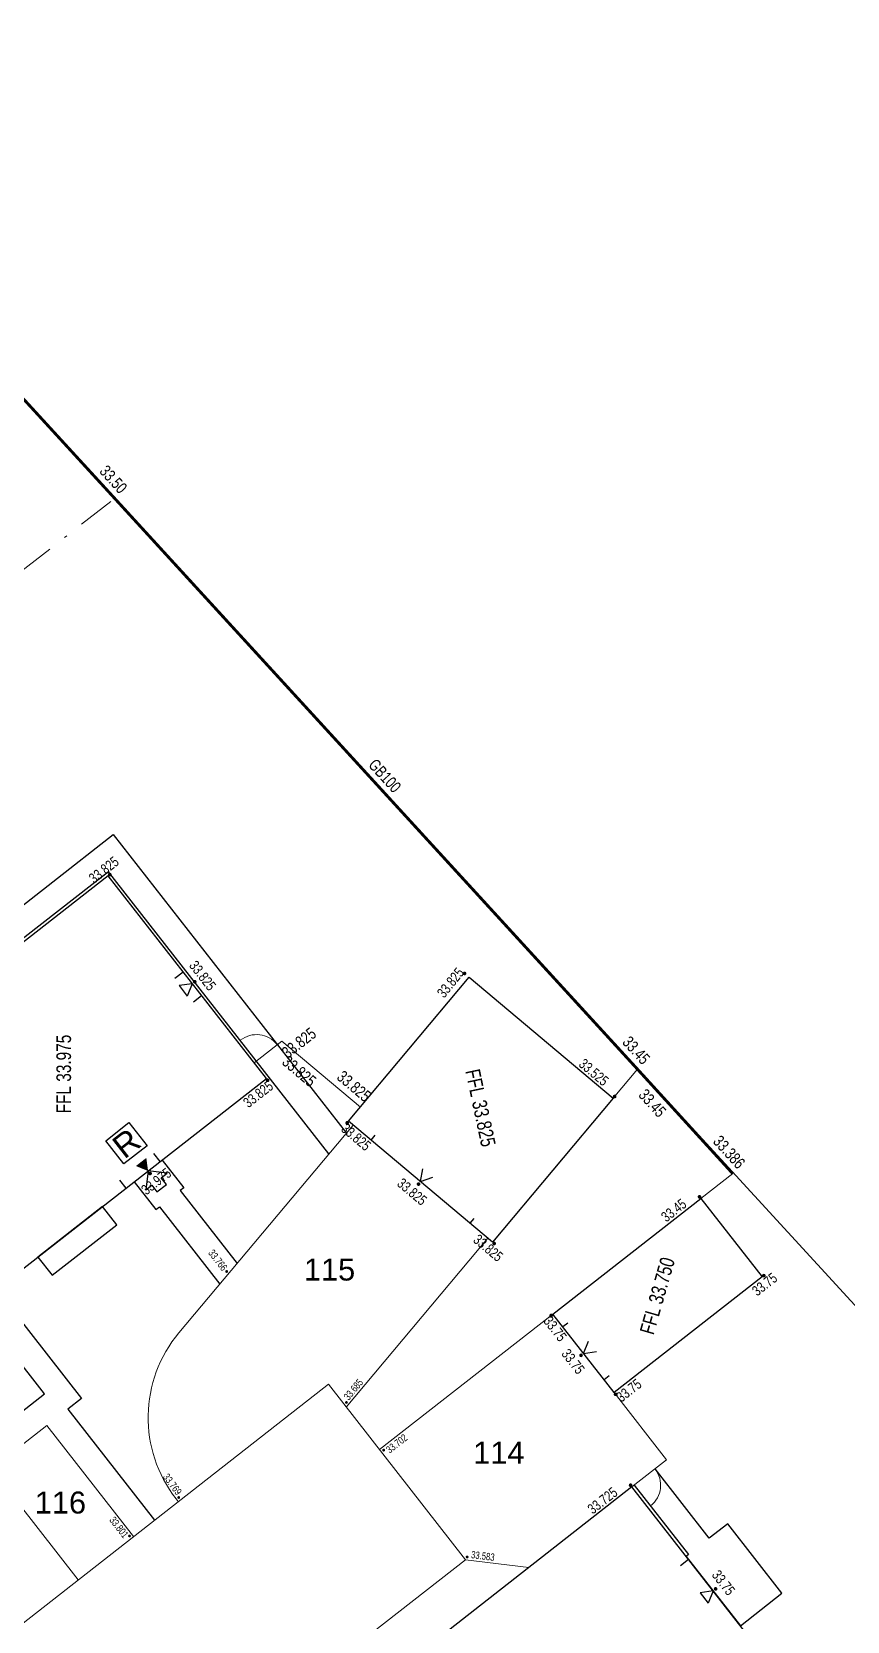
# Model space of a CAD drawing. Header units: metres. Extents: x 337936 to 338610, y 373199 to 374026.
# Drawn here: x 338053.1 to 338080.9, y 373879.6 to 373933.8 of the extents above; entities that cross this region are included whole.
import ezdxf

# ---------------------------------------------------------------- set-up
doc = ezdxf.new("R2010")
doc.units = ezdxf.units.M
doc.linetypes.add('DASHDOT', pattern=[25.4, 12.7, -6.35, 0, -6.35])
doc.linetypes.add('DASHED2', pattern=[0.375, 0.25, -0.125])
for name, color, linetype in [('A-WH_HT-Access-Main', 252, 'Continuous'), ('A-WH_HT-Wall-Structure', 252, 'Continuous'), ('DGL-Paths', 252, 'Continuous'), ('EXTERNAL_WORKS_BACK_OF_FOOTWAY_LEVELS', 7, 'Continuous'), ('HOUSE_EXTERNAL_LEVELS', 7, 'Continuous'), ('HOUSE_SLAB_LEVEL', 7, 'Continuous'), ('PLOT_BOUNDARY_ANNOTATION', 7, 'Continuous'), ('PLOT_BOUNDARY_GRAVEL_BOARD', 7, 'Continuous')]:
    doc.layers.add(name, color=color, linetype=linetype)
doc.layers.add('A-WH_HT-Wall-Door Openings', color=252, linetype='Continuous', plot=False)
for name, color, linetype, lineweight in [('DGL_BT Gates', 252, 'Continuous', 9), ('DGL_BT Rear Fencing', 252, 'DASHDOT', 9), ('DGL_BT-Replacement Fence', 252, 'FENCELINE2', 9), ('DGL_BT-Screen Fence', 252, 'FENCELINE2', 9), ('DGL_DRIVE', 252, 'Continuous', 9), ('DGL_Plot Parking', 252, 'Continuous', 9)]:
    doc.layers.add(name, color=color, linetype=linetype, lineweight=lineweight)
doc.layers.add('HOUSE_DOORS', color=3, linetype='Continuous', true_color=0x00ff00)
doc.styles.add('AnnotativeArial', font='arial.ttf', dxfattribs={"height": 2})
doc.styles.add('ESTROAD', font='arial.ttf', dxfattribs={"width": 0.75})
doc.styles.get("Standard").update_dxf_attribs({"font": 'arial.ttf'})
doc.linetypes.add('FENCELINE2', pattern='A,6.35,-2.54,[132,ltypeshp.shx,S=2.54,R=0,X=-2.54,Y=0],-2.54,25.4', length=36.83)

msp = doc.modelspace()

# ---------------------------------------------------------------- hatches: boundary and pattern name
at = {"layer": 'EXTERNAL_WORKS_BACK_OF_FOOTWAY_LEVELS'}
h = msp.add_hatch(color=256, dxfattribs=at)
edge = h.paths.add_edge_path(flags=17)
edge.add_ellipse((338059.719, 373891.556), major_axis=(0.0354, 0.0354), ratio=1, start_angle=45, end_angle=225, ccw=False)
edge.add_ellipse((338059.719, 373891.556), major_axis=(0.0354, 0.0354), ratio=1, start_angle=225, end_angle=405, ccw=False)
h = msp.add_hatch(color=256, dxfattribs=at)
edge = h.paths.add_edge_path(flags=17)
edge.add_ellipse((338063.802, 373887.091), major_axis=(0.0354, 0.0354), ratio=1, start_angle=45, end_angle=225, ccw=False)
edge.add_ellipse((338063.802, 373887.091), major_axis=(0.0354, 0.0354), ratio=1, start_angle=225, end_angle=405, ccw=False)
h = msp.add_hatch(color=256, dxfattribs=at)
edge = h.paths.add_edge_path(flags=17)
edge.add_ellipse((338065.072, 373885.466), major_axis=(0.0354, 0.0354), ratio=1, start_angle=45, end_angle=225, ccw=False)
edge.add_ellipse((338065.072, 373885.466), major_axis=(0.0354, 0.0354), ratio=1, start_angle=225, end_angle=405, ccw=False)
h = msp.add_hatch(color=256, dxfattribs=at)
edge = h.paths.add_edge_path(flags=17)
edge.add_ellipse((338058.084, 373883.852), major_axis=(0.0354, 0.0354), ratio=1, start_angle=45, end_angle=225, ccw=False)
edge.add_ellipse((338058.084, 373883.852), major_axis=(0.0354, 0.0354), ratio=1, start_angle=225, end_angle=405, ccw=False)
h = msp.add_hatch(color=256, dxfattribs=at)
edge = h.paths.add_edge_path(flags=17)
edge.add_ellipse((338056.406, 373882.541), major_axis=(0.0354, 0.0354), ratio=1, start_angle=45, end_angle=225, ccw=False)
edge.add_ellipse((338056.406, 373882.541), major_axis=(0.0354, 0.0354), ratio=1, start_angle=225, end_angle=405, ccw=False)
h = msp.add_hatch(color=256, dxfattribs=at)
edge = h.paths.add_edge_path(flags=17)
edge.add_ellipse((338067.917, 373881.825), major_axis=(0.0354, 0.0354), ratio=1, start_angle=45, end_angle=225, ccw=False)
edge.add_ellipse((338067.917, 373881.825), major_axis=(0.0354, 0.0354), ratio=1, start_angle=225, end_angle=405, ccw=False)
at = {"layer": 'HOUSE_DOORS'}
msp.add_hatch(color=256, dxfattribs=at).paths.add_polyline_path([(338057.041, 373894.98), (338056.624, 373895.149), (338056.979, 373895.426)], flags=17)
at = {"layer": 'HOUSE_EXTERNAL_LEVELS'}
h = msp.add_hatch(color=256, dxfattribs=at)
edge = h.paths.add_edge_path(flags=17)
edge.add_ellipse((338055.733, 373905.081), major_axis=(0.0448, 0.0448), ratio=1, start_angle=83, end_angle=263, ccw=False)
edge.add_ellipse((338055.733, 373905.081), major_axis=(0.0448, 0.0448), ratio=1, start_angle=263, end_angle=443, ccw=False)
h = msp.add_hatch(color=256, dxfattribs=at)
edge = h.paths.add_edge_path(flags=17)
edge.add_ellipse((338067.832, 373901.712), major_axis=(-0.0448, 0.0448), ratio=1, start_angle=-173.8077, end_angle=6.1923, ccw=False)
edge.add_ellipse((338067.832, 373901.712), major_axis=(-0.0448, 0.0448), ratio=1, start_angle=6.1923, end_angle=186.1923, ccw=False)
h = msp.add_hatch(color=256, dxfattribs=at)
edge = h.paths.add_edge_path(flags=17)
edge.add_ellipse((338058.632, 373901.427), major_axis=(0.0448, 0.0448), ratio=1, start_angle=83, end_angle=263, ccw=False)
edge.add_ellipse((338058.632, 373901.427), major_axis=(0.0448, 0.0448), ratio=1, start_angle=263, end_angle=443, ccw=False)
h = msp.add_hatch(color=256, dxfattribs=at)
edge = h.paths.add_edge_path(flags=17)
edge.add_ellipse((338061.117, 373898.071), major_axis=(0.0448, 0.0448), ratio=1, start_angle=263, end_angle=443, ccw=False)
edge.add_ellipse((338061.117, 373898.071), major_axis=(0.0448, 0.0448), ratio=1, start_angle=83, end_angle=263, ccw=False)
h = msp.add_hatch(color=256, dxfattribs=at)
edge = h.paths.add_edge_path(flags=17)
edge.add_ellipse((338072.948, 373897.517), major_axis=(0.0448, 0.0448), ratio=1, start_angle=184.9956, end_angle=364.9956, ccw=False)
edge.add_ellipse((338072.948, 373897.517), major_axis=(0.0448, 0.0448), ratio=1, start_angle=4.9956, end_angle=184.9956, ccw=False)
h = msp.add_hatch(color=256, dxfattribs=at)
edge = h.paths.add_edge_path(flags=17)
edge.add_ellipse((338063.829, 373896.62), major_axis=(-0.0448, 0.0448), ratio=1, start_angle=-85, end_angle=95, ccw=False)
edge.add_ellipse((338063.829, 373896.62), major_axis=(-0.0448, 0.0448), ratio=1, start_angle=95, end_angle=275, ccw=False)
h = msp.add_hatch(color=256, dxfattribs=at)
edge = h.paths.add_edge_path(flags=17)
edge.add_ellipse((338057.108, 373894.895), major_axis=(-0.0448, 0.0448), ratio=1, start_angle=-97, end_angle=83, ccw=False)
edge.add_ellipse((338057.108, 373894.895), major_axis=(-0.0448, 0.0448), ratio=1, start_angle=83, end_angle=263, ccw=False)
h = msp.add_hatch(color=256, dxfattribs=at)
edge = h.paths.add_edge_path(flags=17)
edge.add_ellipse((338066.261, 373894.533), major_axis=(0.0448, 0.0448), ratio=1, start_angle=-85, end_angle=95, ccw=False)
edge.add_ellipse((338066.261, 373894.533), major_axis=(0.0448, 0.0448), ratio=1, start_angle=95, end_angle=275, ccw=False)
h = msp.add_hatch(color=256, dxfattribs=at)
edge = h.paths.add_edge_path(flags=17)
edge.add_ellipse((338075.842, 373894.1), major_axis=(0.0448, 0.0448), ratio=1, start_angle=263, end_angle=443, ccw=False)
edge.add_ellipse((338075.842, 373894.1), major_axis=(0.0448, 0.0448), ratio=1, start_angle=83, end_angle=263, ccw=False)
h = msp.add_hatch(color=256, dxfattribs=at)
edge = h.paths.add_edge_path(flags=17)
edge.add_ellipse((338068.842, 373892.509), major_axis=(-0.0448, 0.0448), ratio=1, start_angle=-85, end_angle=95, ccw=False)
edge.add_ellipse((338068.842, 373892.509), major_axis=(-0.0448, 0.0448), ratio=1, start_angle=95, end_angle=275, ccw=False)
h = msp.add_hatch(color=256, dxfattribs=at)
edge = h.paths.add_edge_path(flags=17)
edge.add_ellipse((338078.035, 373891.413), major_axis=(0.0448, 0.0448), ratio=1, start_angle=83, end_angle=263, ccw=False)
edge.add_ellipse((338078.035, 373891.413), major_axis=(0.0448, 0.0448), ratio=1, start_angle=263, end_angle=443, ccw=False)
h = msp.add_hatch(color=256, dxfattribs=at)
edge = h.paths.add_edge_path(flags=17)
edge.add_ellipse((338070.784, 373890.056), major_axis=(-0.0448, 0.0448), ratio=1, start_angle=-97, end_angle=83, ccw=False)
edge.add_ellipse((338070.784, 373890.056), major_axis=(-0.0448, 0.0448), ratio=1, start_angle=83, end_angle=263, ccw=False)
h = msp.add_hatch(color=256, dxfattribs=at)
edge = h.paths.add_edge_path(flags=17)
edge.add_ellipse((338071.801, 373888.697), major_axis=(0.0448, 0.0448), ratio=1, start_angle=263, end_angle=443, ccw=False)
edge.add_ellipse((338071.801, 373888.697), major_axis=(0.0448, 0.0448), ratio=1, start_angle=83, end_angle=263, ccw=False)
h = msp.add_hatch(color=256, dxfattribs=at)
edge = h.paths.add_edge_path(flags=17)
edge.add_ellipse((338072.977, 373887.368), major_axis=(0.0448, 0.0448), ratio=1, start_angle=83, end_angle=263, ccw=False)
edge.add_ellipse((338072.977, 373887.368), major_axis=(0.0448, 0.0448), ratio=1, start_angle=263, end_angle=443, ccw=False)
h = msp.add_hatch(color=256, dxfattribs=at)
edge = h.paths.add_edge_path(flags=17)
edge.add_ellipse((338073.493, 373884.271), major_axis=(0.0448, 0.0448), ratio=1, start_angle=263, end_angle=443, ccw=False)
edge.add_ellipse((338073.493, 373884.271), major_axis=(0.0448, 0.0448), ratio=1, start_angle=83, end_angle=263, ccw=False)
h = msp.add_hatch(color=256, dxfattribs=at)
edge = h.paths.add_edge_path(flags=17)
edge.add_ellipse((338076.391, 373880.738), major_axis=(0.0448, 0.0448), ratio=1, start_angle=83, end_angle=263, ccw=False)
edge.add_ellipse((338076.391, 373880.738), major_axis=(0.0448, 0.0448), ratio=1, start_angle=263, end_angle=443, ccw=False)

# ---------------------------------------------------------------- linework, layer by layer
at = {"const_width": 0.1}
msp.add_lwpolyline([(338073.728, 373898.447), (338076.973, 373894.892)], dxfattribs=at)
at = {"layer": 'A-WH_HT-Access-Main'}
msp.add_lwpolyline([(338057.043, 373894.985), (338056.963, 373894.332), (338057.168, 373894.492), (338057.341, 373894.271), (338057.663, 373894.524), (338057.491, 373894.744), (338057.696, 373894.904), (338057.043, 373894.985)], dxfattribs=at)
at = {"layer": 'A-WH_HT-Wall-Door Openings', "linetype": 'ByBlock'}
for p, q in [((338057.956, 373901.551), (338058.233, 373901.768)), ((338058.585, 373900.745), (338058.863, 373900.962)), ((338057.229, 373895.577), (338057.446, 373895.299)), ((338056.069, 373894.671), (338056.286, 373894.393)), ((338075.471, 373881.739), (338075.194, 373881.522))]:
    msp.add_line(p, q, dxfattribs=at)
at = {"layer": 'A-WH_HT-Wall-Structure'}
for p, q in [((338071.351, 373889.798), (338071.182, 373889.666)), ((338072.761, 373887.993), (338072.591, 373887.861))]:
    msp.add_line(p, q, dxfattribs=at)
for points in [[(338055.677, 373905.04), (338047.263, 373898.466), (338052.659, 373891.559), (338061.073, 373898.133)], [(338053.765, 373891.424), (338055.973, 373893.149), (338055.488, 373893.769), (338053.28, 373892.044)], [(338075.887, 373894.043), (338077.977, 373891.367), (338072.932, 373887.426), (338070.841, 373890.101)], [(338067.074, 373879.163), (338073.302, 373871.192), (338079.766, 373876.242), (338073.538, 373884.213)]]:
    msp.add_lwpolyline(points, close=True, dxfattribs=at)
at = {"layer": 'A-WH_HT-Wall-Structure', "elevation": 0}
msp.add_lwpolyline([(338067.991, 373901.58), (338072.9, 373897.46), (338068.785, 373892.556), (338063.876, 373896.676)], close=True, dxfattribs=at)
for points in [[(338064.644, 373896.031), (338064.782, 373896.196)], [(338068.017, 373893.2), (338068.156, 373893.365)]]:
    msp.add_lwpolyline(points, dxfattribs=at)
at = {"layer": 'DGL-Paths'}
for points in [[(338063.208, 373895.562), (338055.694, 373905.18), (338052.28, 373902.513), (338052.342, 373902.434), (338049.978, 373900.587), (338048.869, 373902.006), (338051.233, 373903.853), (338051.726, 373903.222), (338055.849, 373906.444), (338063.8, 373896.267)], [(338049.808, 373883.351), (338049.778, 373883.327), (338049.192, 373884.077), (338049.074, 373883.985), (338048.336, 373884.931), (338049.281, 373885.67), (338050.052, 373884.683), (338053.509, 373887.385), (338046.935, 373895.8), (338046.21, 373895.234), (338046.272, 373895.156), (338044.381, 373893.678), (338043.273, 373895.097), (338045.164, 373896.574), (338045.656, 373895.944), (338047.09, 373897.064), (338054.773, 373887.23), (338054.3, 373886.86), (338057.255, 373883.078)], [(338057.516, 373895.354), (338058.255, 373894.408), (338058.137, 373894.316), (338060.078, 373891.831)], [(338056.57, 373894.615), (338057.309, 373893.669), (338057.427, 373893.762), (338059.486, 373891.127)], [(338073.617, 373884.275), (338075.466, 373881.907), (338075.387, 373881.846), (338077.234, 373879.482), (338078.653, 373880.59), (338076.806, 373882.954), (338076.175, 373882.462), (338074.326, 373884.829)]]:
    msp.add_lwpolyline(points, dxfattribs=at)
at = {"layer": 'DGL_BT Gates'}
for centre, start, end in [((338060.736, 373898.727), 38, 128), ((338073.617, 373884.275), 308, 38)]:
    msp.add_arc(centre, 0.9, start, end, dxfattribs=at)
at = {"layer": 'DGL_BT Rear Fencing', "ltscale": 0.1}
msp.add_lwpolyline([(338047.706, 373896.274), (338041.242, 373904.549), (338042.285, 373907.268), (338055.994, 373917.978)], dxfattribs=at)
at = {"layer": 'DGL_BT-Replacement Fence', "ltscale": 0.05}
for points in [[(338002.518, 373976.088), (338061.039, 373912.303)], [(338061.039, 373912.303), (338082.133, 373889.312)]]:
    msp.add_lwpolyline(points, dxfattribs=at)
at = {"layer": 'DGL_BT-Screen Fence', "ltscale": 0.03}
for points in [[(338060.657, 373898.665), (338061.603, 373899.404), (338064.28, 373897.158)], [(338076.973, 373894.892), (338075.887, 373894.043)], [(338073.538, 373884.213), (338074.72, 373885.136), (338072.932, 373887.426)]]:
    msp.add_lwpolyline(points, dxfattribs=at)
at = {"layer": 'DGL_BT-Screen Fence', "ltscale": 0.03, "elevation": 0}
msp.add_lwpolyline([(338073.728, 373898.447), (338072.9, 373897.46)], dxfattribs=at)
at = {"layer": 'DGL_DRIVE'}
for p, q in [((338063.799, 373886.932), (338068.629, 373892.688)), ((338064.931, 373885.483), (338070.841, 373890.101)), ((338051.7, 373884.829), (338054.655, 373881.046))]:
    msp.add_line(p, q, dxfattribs=at)
for points in [[(338058.067, 373883.712), (338057.995, 373883.804, -0.354119), (338058.094, 373889.467), (338064.032, 373896.544)], [(338044.739, 373870.687), (338045.618, 373872.34, -0.105104), (338049.628, 373877.119), (338063.189, 373887.714), (338067.863, 373881.731), (338060.612, 373876.065), (338056.271, 373876.598), (338052.398, 373873.572, 0.105104), (338049.592, 373870.228), (338048.712, 373868.574)]]:
    msp.add_lwpolyline(points, format="xyb", dxfattribs=at)
for points in [[(338052.763, 373879.569), (338049.808, 373883.351), (338053.591, 373886.306), (338056.546, 373882.524)], [(338070.022, 373881.466), (338067.863, 373881.731)]]:
    msp.add_lwpolyline(points, dxfattribs=at)
at = {"layer": 'HOUSE_DOORS'}
for p, q in [((338058.546, 373901.361), (338058.101, 373901.298)), ((338058.101, 373901.298), (338058.378, 373900.943)), ((338058.546, 373901.361), (338058.378, 373900.943)), ((338066.331, 373894.616), (338066.409, 373895.059)), ((338066.331, 373894.616), (338066.753, 373894.77)), ((338071.887, 373888.763), (338072.055, 373889.18)), ((338071.887, 373888.763), (338072.332, 373888.826)), ((338076.306, 373880.671), (338075.86, 373880.608)), ((338076.306, 373880.671), (338076.137, 373880.254)), ((338075.86, 373880.608), (338076.137, 373880.254))]:
    msp.add_line(p, q, dxfattribs=at)
at = {"layer": 'HOUSE_EXTERNAL_LEVELS', "color": 0, "flags": 128}
msp.add_lwpolyline([(338055.601, 373896.012), (338056.389, 373896.628), (338057.005, 373895.84), (338056.217, 373895.224), (338055.601, 373896.012)], dxfattribs=at)
at = {"layer": 'PLOT_BOUNDARY_GRAVEL_BOARD', "color": 130, "linetype": 'DASHED2', "ltscale": 2, "const_width": 0.1}
for points in [[(338043.357, 373931.576), (338055.9, 373917.904)], [(338055.9, 373917.904), (338073.728, 373898.447)]]:
    msp.add_lwpolyline(points, dxfattribs=at)

# ---------------------------------------------------------------- texts
at = {"layer": 'DGL_Plot Parking', "char_height": 0.75, "attachment_point": 5, "style": 'AnnotativeArial'}
for s, insert in [('115', (338063.227, 373891.616)), ('114', (338068.999, 373885.382)), ('116', (338054.051, 373883.675))]:
    msp.add_mtext(s, dxfattribs=dict(at, insert=insert))
at = {"layer": 'EXTERNAL_WORKS_BACK_OF_FOOTWAY_LEVELS', "linetype": 'Continuous', "style": 'ESTROAD', "width": 0.75}
for s, rotation, p in [('33.766', 308, (338059.075, 373892.181)), ('33.685', 50, (338063.879, 373887.146)), ('33.702', 38, (338065.279, 373885.345)), ('33.769', 306.9149, (338057.53, 373884.549)), ('33.801', 308, (338055.704, 373883.076)), ('33.583', 353, (338068.043, 373881.786))]:
    msp.add_text(s, height=0.25, rotation=rotation, dxfattribs=at).set_placement(p)
at = {"layer": 'HOUSE_DOORS', "color": 100, "linetype": 'Continuous', "style": 'ESTROAD', "width": 0.75}
for s, rotation, p in [('33.825', 308, (338058.419, 373901.974)), ('33.975', 38, (338056.983, 373894.144)), ('33.825', 320, (338065.5, 373894.5)), ('33.75', 308, (338071.113, 373888.742)), ('33.75', 308, (338076.241, 373881.203))]:
    msp.add_text(s, height=0.35, rotation=rotation, dxfattribs=at).set_placement(p)
at = {"layer": 'HOUSE_EXTERNAL_LEVELS', "color": 0, "linetype": 'Continuous', "style": 'ESTROAD', "width": 0.75}
for s, rotation, p in [('33.825', 38, (338055.197, 373904.761)), ('33.825', 51.1923, (338067.135, 373900.852)), ('33.525', 319.9956, (338071.696, 373898.572)), ('33.825', 38, (338060.459, 373897.114)), ('33.825', 320, (338063.592, 373896.362)), ('33.45', 38, (338074.71, 373893.221)), ('33.825', 320, (338068.096, 373892.583)), ('33.75', 38, (338077.807, 373890.698)), ('33.75', 308, (338070.499, 373889.853)), ('33.75', 38, (338073.18, 373887.083)), ('33.725', 38, (338072.2, 373883.266))]:
    msp.add_text(s, height=0.35, rotation=rotation, dxfattribs=at).set_placement(p)
at = {"layer": 'HOUSE_EXTERNAL_LEVELS', "color": 0, "insert": (338056.303, 373895.926), "char_height": 0.8, "width": 0.8, "attachment_point": 5, "rotation": 38, "line_spacing_factor": 0.888}
msp.add_mtext('\\W1.00;R', dxfattribs=at)
at = {"layer": 'HOUSE_SLAB_LEVEL', "color": 1, "linetype": 'Continuous', "true_color": 0xff0000, "style": 'ESTROAD', "width": 0.75}
for s, rotation, p in [('FFL 33.975', 90, (338054.413, 373896.945)), ('FFL 33.825', 282, (338067.855, 373898.389)), ('FFL 33.750', 74, (338074.274, 373889.37))]:
    msp.add_text(s, height=0.5, rotation=rotation, dxfattribs=at).set_placement(p)
at = {"layer": 'PLOT_BOUNDARY_ANNOTATION', "linetype": 'Continuous', "style": 'ESTROAD', "width": 0.75}
for s, rotation, p in [('33.50', 312.5356, (338055.357, 373918.803)), ('GB100', 312.4969, (338064.525, 373908.797)), ('33.825', 38, (338061.802, 373898.796)), ('33.45', 312.4969, (338073.184, 373899.347)), ('33.825', 320, (338061.575, 373898.642)), ('33.825', 320, (338063.444, 373898.129)), ('33.45', 312.3941, (338073.734, 373897.548)), ('33.386', 312.3941, (338076.274, 373895.965))]:
    msp.add_text(s, height=0.4, rotation=rotation, dxfattribs=at).set_placement(p)

doc.saveas('drawing.dxf')
